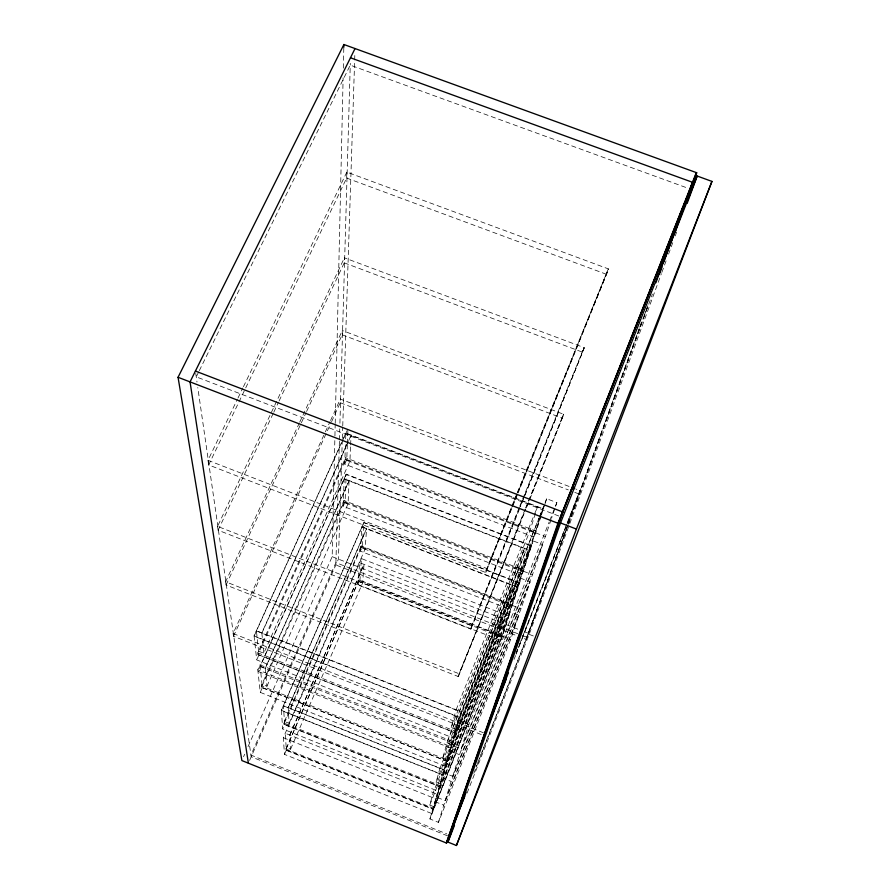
<?xml version="1.0" encoding="UTF-8"?>
<svg xmlns="http://www.w3.org/2000/svg" width="890" height="890" viewBox="0 0 890 890"><rect width="100%" height="100%" fill="white"/><g stroke="black" fill="none" stroke-linecap="round" stroke-linejoin="round"><path stroke-width="0.67" stroke-dasharray="4.45 3.34" d="M248.032 746.632L332.17 556.673L334.896 437.313M334.929 435.922L335.185 424.819M335.219 423.429L343.128 77.808M343.351 68.096L343.829 47.281M331.592 421.66L340.247 402.725L340.358 399.065L570.824 487.119M306.594 411.492L342.183 334.796L342.305 330.502L563.748 414.306L526.257 508.201M279.104 400.934L344.241 262.85L344.386 257.822L584.318 347.701L520.372 506.833M517.635 494.15L485.784 572.526L208.649 464.947L346.655 178.056L346.833 172.093L608.638 268.98L518.158 492.871M339.401 441.307L335.83 564.972L515.666 635.26M339.446 439.916L339.757 428.802M339.924 423.24L350.304 63.335M342.305 439.805L338.423 559.12L248.377 763.186M342.35 438.414L342.706 427.311M342.75 425.921L354.854 54.101M343.162 506.254L344.185 478.653L529.494 550.22L521.44 575.363L343.162 506.254L345.098 501.916L346.188 474.17L531.33 545.603L523.209 570.902L447.737 760.116L442.742 758.124L446.991 742.727L523.676 550.943L528.649 552.868L433.219 792.612M543.823 506.699L533.744 536.97L344.719 464.124L345.454 444.11M345.643 438.881L345.865 433.052L542.822 508.635L533.744 536.97M343.896 502.416L343.974 500.48L523.287 569.934L522.73 571.692L343.896 502.416L261.46 687.358L447.18 761.417L447.548 760.127L261.304 685.867L343.974 500.48M345.498 459.907L345.587 457.738L535.791 530.974L535.157 532.943L345.498 459.907L257.978 654.495L455.402 732.893L535.791 530.974M344.719 464.124L346.766 459.551L347.345 444.811M347.4 443.465L347.879 431.405M266.933 686.246L348.068 503.773L349.08 480.544L265.209 668.245L266.933 686.246L262.016 684.288M258.556 651.146L263.774 653.216L349.915 461.198L350.571 446.279M350.627 444.922L351.06 435.043L348.791 440.083M358.18 584.663L359.616 562.669L507.033 620.274L500.592 640.399L358.18 584.663L359.916 580.681L361.407 558.564L508.702 616.091L500.592 640.399M360.372 551.155L361.974 526.713L517.657 587.166L510.448 609.628L360.372 551.155L362.197 546.994L363.854 522.419L519.404 582.772L510.448 609.628M358.993 579.868L285.634 750.048L433.363 809.377L502.149 635.861L358.993 579.868L285.634 750.048M361.118 547.639L361.229 545.926L512.151 604.677L511.639 606.257L361.118 547.639L283.877 724.304L439.882 786.738L512.151 604.677M289.105 723.348L365.123 549.074L366.602 528.504L288.204 707.561L289.105 723.348L284.455 721.479M225.604 581.76L226.071 585.019L458.372 676.578L459.118 673.763L225.604 581.76L299.129 423.462M217.561 526.368L218.117 530.218L470.866 629.152L471.745 625.815L217.561 526.368L344.386 257.822M485.784 572.526L517.157 493.95M434.242 806.874L429.77 805.083L433.23 792.556M440.828 784.046L436.1 782.154L439.972 768.159M456.503 729.722L451.174 727.597L456.103 709.753M429.926 818.956L434.899 801.612L510.293 611.864L518.848 615.201L510.671 639.432L438.425 822.382L429.926 818.956L502.472 636.228L510.293 611.864M436.211 797.028L441.763 777.649L521.073 578.355L530.095 581.86L521.006 608.816L445.189 800.633L436.211 797.028L512.362 605.456L521.073 578.355M443.231 772.52L449.472 750.715L533.11 540.886L542.689 544.58L532.498 574.74L452.743 776.314L443.231 772.52L523.365 571.202L533.11 540.886M551.11 519.604L545.381 536.592L461.243 748.946L451.13 744.93L458.205 720.232L538.951 518.036M361.407 558.564L283.309 737.743L284.488 754.375L431.839 813.582L436.044 798.931M281.351 710.298L282.675 728.932L438.247 791.243L442.953 774.879L281.351 710.298L363.854 522.419M445.434 766.257L451.052 746.699L257.788 669.792L259.991 664.886L453.055 741.659L445.434 766.257L260.258 692.364L257.788 669.792M254.073 635.872L256.709 659.902L453.511 738.122L459.507 717.273L254.073 635.872L341.304 443.12M433.363 809.377L502.149 635.861M439.882 786.738L440.216 785.592L283.788 722.991L361.229 545.926M455.402 732.893L455.825 731.435L257.8 652.815L345.587 457.738M431.839 813.582L437.847 794.403M438.247 791.243L444.855 770.106L283.398 705.636L284.644 724.427L282.675 728.932M453.511 738.122L461.632 711.944L256.42 630.698L258.945 654.918L256.709 659.902M562.246 418.133L563.459 414.195L525.645 507.956M582.583 352.195L584.007 347.589L519.894 505.943M438.425 822.382L443.776 805.172L518.848 615.201M445.189 800.633L451.163 781.409L530.095 581.86M452.743 776.314L459.463 754.698L542.689 544.58M461.243 748.946L468.852 724.46L549.174 521.963M497.276 635.538L502.605 618.461M436.1 782.154L507.022 604.332L512.94 585.331L439.916 768.359M442.742 758.124L517.179 571.758L523.676 550.943M524.41 548.607L447.536 740.758L452.721 742.816M451.174 727.597L530.039 530.574L537.516 506.599L456.025 710.02M451.13 744.93L535.691 532.865L541.187 515.788M541.598 514.476L544.558 505.286M544.98 503.974L546.671 498.723L556.851 502.616L551.555 518.303M526.012 639.309L639.209 328.532M639.688 327.231L641.59 322.013M567.853 524.966L528.371 633.291L476.106 766.824M568.332 523.665L643.503 317.463M643.982 316.15L647.787 305.715M647.164 307.773L526.235 639.387L522.141 637.785M473.803 773.354L528.582 633.369L568.109 525.067M568.588 523.765L652.403 294.089M467.094 793.046L529.172 634.359L569.266 524.989M569.745 523.687L661.381 273.686M661.86 272.385L666.632 259.368M668.546 254.151L673.318 241.134M675.232 235.928L676.656 232.023M516.055 653.227L517.58 649.355M519.604 644.193L566.707 524.143M567.219 522.853L579.88 490.579L567.531 522.308M516.3 652.837L517.824 648.966M518.336 647.675L521.373 639.921M521.885 638.631L565.506 527.47M514.042 659.412L515.566 655.541M516.078 654.239L566.986 524.255M567.286 523.698L580.147 490.69L575.997 489.099M549.686 520.683L556.851 502.616M531.33 545.603L450.651 748.078L257.955 671.383L346.177 474.515L531.23 545.926M429.77 805.083L523.287 569.934M519.404 582.772L442.897 775.079L281.362 710.531L363.832 522.719L519.304 583.05M539.462 516.756L543.067 507.734M545.125 502.583L546.671 498.723M539.118 517.991L459.429 717.529L254.106 636.172L341.838 442.308M539.629 516.701L544.157 505.353M519.371 507.233L470.532 629.019L519.693 507.356M520.038 506.699L524.388 495.774M524.733 495.118L584.318 347.701M470.866 629.152L519.849 508.112M525.122 509.236L458.072 676.456L525.423 509.358M525.968 508.09L563.748 414.306M458.372 676.578L525.745 509.492M516.801 493.805L485.417 572.381L517.279 494.017M517.324 492.515L608.293 268.847L517.802 492.737M517.68 492.659L608.638 268.98M284.488 754.375L286.357 750.081L285.234 733.249L437.824 794.459M290.585 749.213L362.675 582.872L364.01 564.382L289.773 735.073L290.585 749.213L286.18 747.433M289.784 735.129L364.01 564.46M288.215 707.795L366.58 528.816M243.548 756.767L244.672 754.231M260.258 692.364L262.361 687.636L259.991 664.886M346.188 474.17L260.125 666.221L265.209 668.245M265.242 668.512L349.058 480.889M348.224 441.351L261.838 632.846L263.774 653.216M261.86 633.146L348.19 441.774M348.758 440.505L351.038 435.433M343.584 438.091L345.865 433.052M342.405 441.04L347.979 428.724M481.268 734.539L233.503 636.261L233.102 633.513L324.783 433.096M325.362 431.839L329.979 421.76M330.557 420.492L340.358 399.065M233.503 636.261L331.013 422.917M226.071 585.019L300.764 424.074M301.343 422.817L306.015 412.749M299.707 422.205L342.305 330.502M218.117 530.218L273.185 413.483M273.775 412.226L278.514 402.18M208.649 464.947L207.982 460.319L237.43 399.176M238.031 397.93L242.837 387.951M243.448 386.705L346.833 172.093M198.704 371.887L196.245 376.859L559.454 516.256M199.316 370.641L350.248 65.137L687.447 188.024M346.655 178.056L606.935 274.465M344.241 262.85L582.894 352.318M342.183 334.796L562.536 418.233M340.247 402.725L568.321 489.901M574.795 492.381L578.956 493.972M345.843 433.441L542.711 508.991M346.766 459.551L535.613 532.276M344.897 459.262L349.915 461.198M530.039 530.574L535.157 532.543M535.691 532.865L545.381 536.592M344.163 478.998L529.394 550.532M345.098 501.916L523.209 570.902M523.365 571.202L532.498 574.74M343.318 501.938L348.068 503.773M517.179 571.758L521.996 573.616M207.982 460.319L486.841 568.51M361.952 527.014L517.568 587.444M362.197 546.994L512.139 605.378M512.362 605.456L521.006 608.816M360.628 547.317L365.123 549.074M507.022 604.332L511.583 606.101M332.17 556.673L519.326 629.753M524.499 631.778L528.582 633.369M529.172 634.359L536.169 637.084M517.746 633.691L335.897 562.636L250.947 755.076L446.802 833.919M522.908 635.705L526.991 637.307M502.472 636.228L510.671 639.432M359.916 580.681L502.205 636.339M358.414 581.203L501.693 637.285M256.454 630.999L461.554 712.211M458.205 720.232L468.852 724.46M233.102 633.513L483.359 732.748M258.945 654.918L455.558 733.004M260.158 666.488L452.654 743.05M446.991 742.727L452.153 744.785M449.472 750.715L459.463 754.698M262.361 687.636L447.359 761.406M283.409 705.87L444.789 770.317M441.763 777.649L451.163 781.409M284.644 724.427L440.083 786.638M283.298 737.688L436.022 798.986M434.899 801.612L443.776 805.172M285.557 748.879L433.664 808.343M286.357 750.081L433.575 809.199M447.592 835.866L251.203 756.789L197.791 387.539M195.744 373.388L197.002 382.055M257.8 652.815L257.978 654.495M261.304 685.867L261.46 687.358M283.788 722.991L283.877 724.304"/><path stroke-width="1.33" d="M343.829 47.281L343.896 44.5L696.692 172.738L674.787 232.757M343.896 44.5L178.056 377.293L241.869 760.561L446.524 843.053L562.469 511.839M447.926 842.073L560.511 522.953L697.182 176.031L711.944 181.404L537.337 637.54L456.425 845.5L447.926 842.073L454.478 825.297M655.863 282.831L692.487 182.294M675.855 228.708L696.303 172.593L557.963 523.253L446.302 842.964L466.071 792.3M659.546 273.82L661.926 267.3M663.829 262.072L692.865 182.428L350.46 57.783M687.158 203.376L697.182 176.031M456.425 845.5L576.431 529.072L711.944 181.404M446.524 843.053L464.769 796.272M508.457 672.584L484.928 733.371M494.495 708.418L484.127 735.674L506.199 679.159M561.256 515.466L565.328 505.142M566.351 502.561L678.347 218.651M679.359 216.07L690.429 189.103L560.745 516.756M696.692 172.738L558.375 523.409L178.056 377.293M355.032 48.55L190.048 381.899L248.377 763.186M572.114 487.62L574.706 488.61M195.411 371.074L562.88 512.006L448.872 836.377M560.511 522.953L576.431 529.072"/></g></svg>
